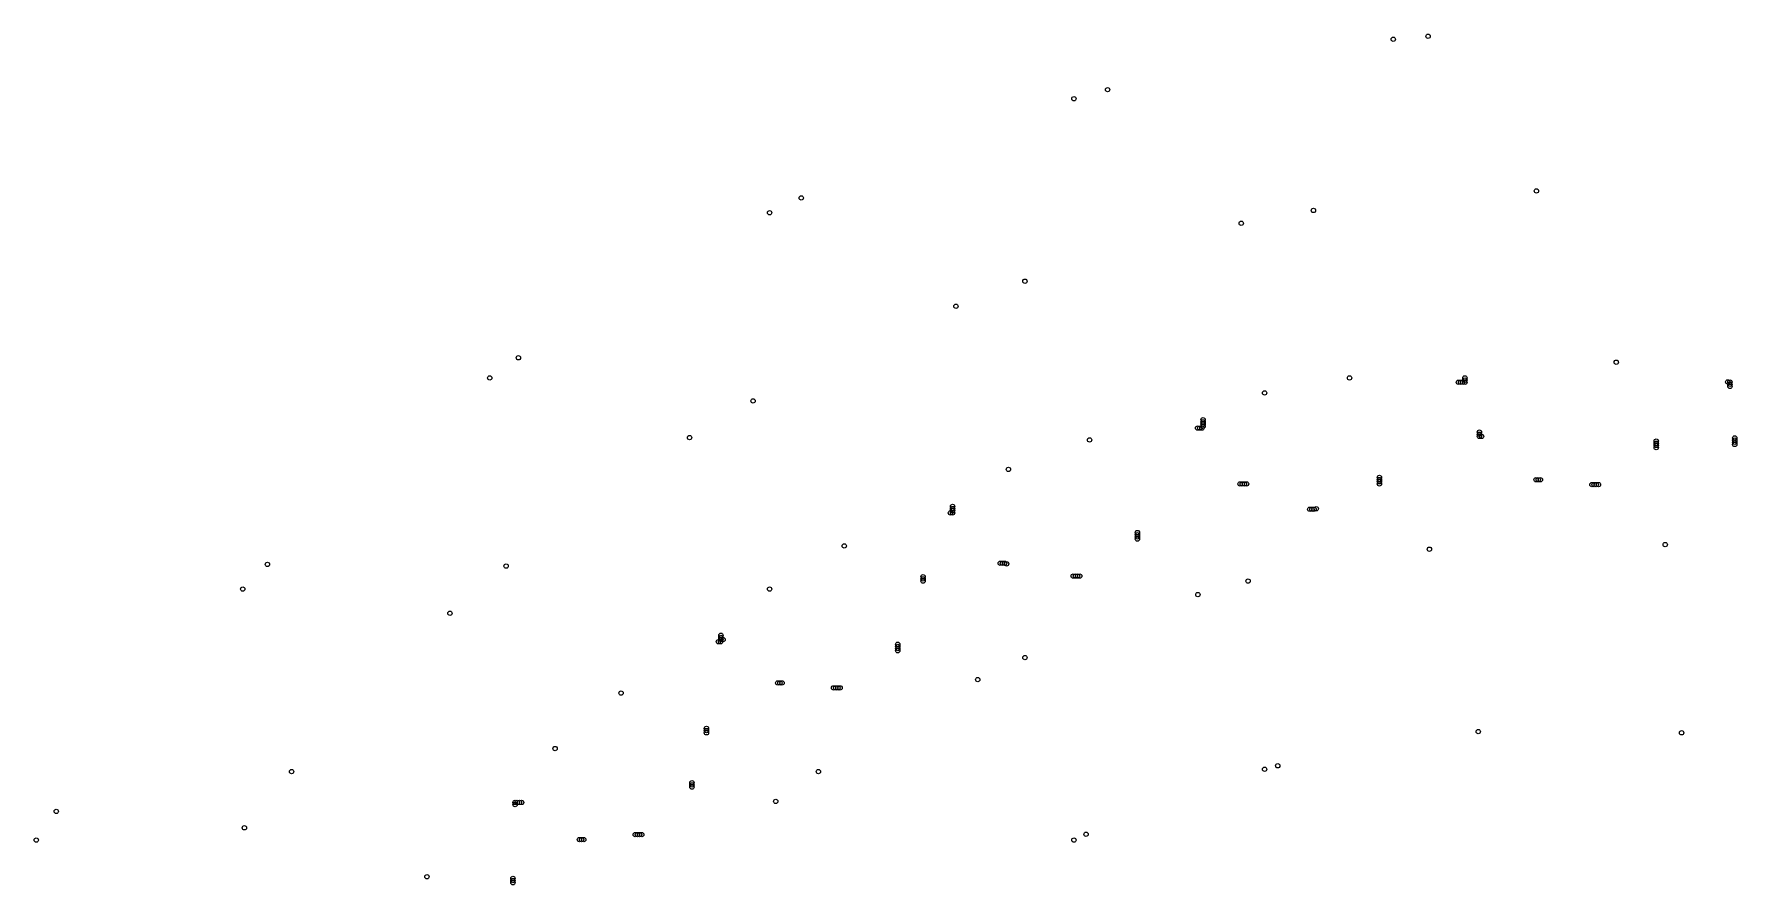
# Model space of a CAD drawing. Header units: millimetres. Extents: x -859 to 784, y -859 to 859.
# Drawn here: x -710 to 76, y 466 to 859 of the extents above; entities that cross this region are included whole.
import ezdxf

# ---------------------------------------------------------------- set-up
doc = ezdxf.new("R2010")
doc.units = ezdxf.units.MM
doc.layers.add('WorkingSpace', color=5, linetype='Continuous')

msp = doc.modelspace()

# ---------------------------------------------------------------- linework, layer by layer
at = {"layer": 'WorkingSpace'}
for centre in [(-83.01, 856.22), (-66.93, 857.62), (-214.84, 832.97), (-230.43, 828.79), (-16.94, 786.23), (-356.22, 783.01), (-119.85, 777.23), (-370.85, 776.19), (-153.21, 771.35), (-252.99, 744.61), (-284.82, 733.02), (-486.77, 709.26), (19.89, 707.24), (-500, 700), (-103.22, 699.95), (-50, 700), (-50, 699), (-142.4, 693.04), (-53, 698), (-52, 698), (-51, 698), (-50, 698), (71.32, 698.13), (72.31, 698.05), (72.31, 697.05), (72.31, 696.05), (-378.45, 689.37), (-173.32, 676.83), (-172.32, 676.83), (-171.32, 676.83), (-170.79, 680.68), (-170.79, 679.68), (-170.79, 678.68), (-170.79, 677.68), (-43.3, 675), (-407.78, 672.43), (-223.2, 671.39), (-43.3, 674), (-43.3, 673), (-42.3, 673), (38.3, 670.86), (38.3, 669.86), (38.3, 668.86), (38.3, 667.86), (74.57, 672.26), (74.57, 671.26), (74.57, 670.26), (74.57, 669.26), (-260.59, 657.78), (-89.41, 654.06), (-89.41, 653.06), (-89.41, 652.06), (-17.1, 653.02), (-16.1, 653.02), (-15.1, 653.02), (-153.69, 651.06), (-152.69, 651.06), (-151.69, 651.06), (-150.69, 651.06), (-89.41, 651.06), (8.68, 650.76), (9.68, 650.76), (10.68, 650.76), (11.68, 650.76), (-287.4, 637.68), (-286.4, 640.68), (-286.4, 639.68), (-286.4, 638.68), (-286.4, 637.68), (-121.55, 639.37), (-120.55, 639.37), (-119.55, 639.37), (-118.59, 639.65), (-201.11, 628.65), (-336.39, 622.44), (-201.11, 627.65), (-201.11, 626.65), (-201.11, 625.65), (-66.38, 620.96), (42.45, 623.06), (-602.54, 613.96), (-492.4, 613.18), (-264.41, 614.48), (-263.41, 614.48), (-262.41, 614.48), (-261.45, 614.2), (-300, 608.22), (-300, 607.22), (-300, 606.22), (-230.73, 608.54), (-229.73, 608.54), (-228.73, 608.54), (-227.73, 608.54), (-150, 606.22), (-613.96, 602.54), (-370.85, 602.54), (-173.21, 600), (-518.36, 591.4), (-393.3, 581.22), (-394.46, 578.23), (-393.46, 578.23), (-393.3, 580.22), (-393.3, 579.22), (-392.3, 579.22), (-311.7, 577.08), (-311.7, 576.08), (-311.7, 575.08), (-311.7, 574.08), (-252.99, 570.96), (-367.1, 559.23), (-366.1, 559.23), (-365.1, 559.23), (-341.32, 556.98), (-340.32, 556.98), (-339.32, 556.98), (-338.32, 556.98), (-274.76, 560.81), (-439.37, 554.57), (-399.95, 538.23), (-399.95, 537.23), (-399.95, 536.23), (-43.83, 536.78), (50.05, 536.23), (-469.85, 528.99), (-591.4, 518.36), (-348.29, 518.36), (-142.4, 519.39), (-136.37, 521.01), (-406.65, 513.23), (-406.65, 512.23), (-406.65, 511.23), (-488.28, 503.09), (-488.25, 504.09), (-487.25, 504.09), (-486.25, 504.09), (-485.25, 504.09), (-367.97, 504.58), (-700, 500), (-709.26, 486.77), (-613.18, 492.4), (-458.63, 486.99), (-457.63, 486.99), (-456.63, 486.99), (-432.85, 489.25), (-431.85, 489.25), (-430.85, 489.25), (-429.85, 489.25), (-230.43, 486.77), (-224.77, 489.41), (-528.99, 469.85), (-489.25, 469.05), (-489.25, 468.05), (-489.25, 467.05)]:
    msp.add_circle(centre, 1, dxfattribs=at)

doc.saveas('drawing.dxf')
